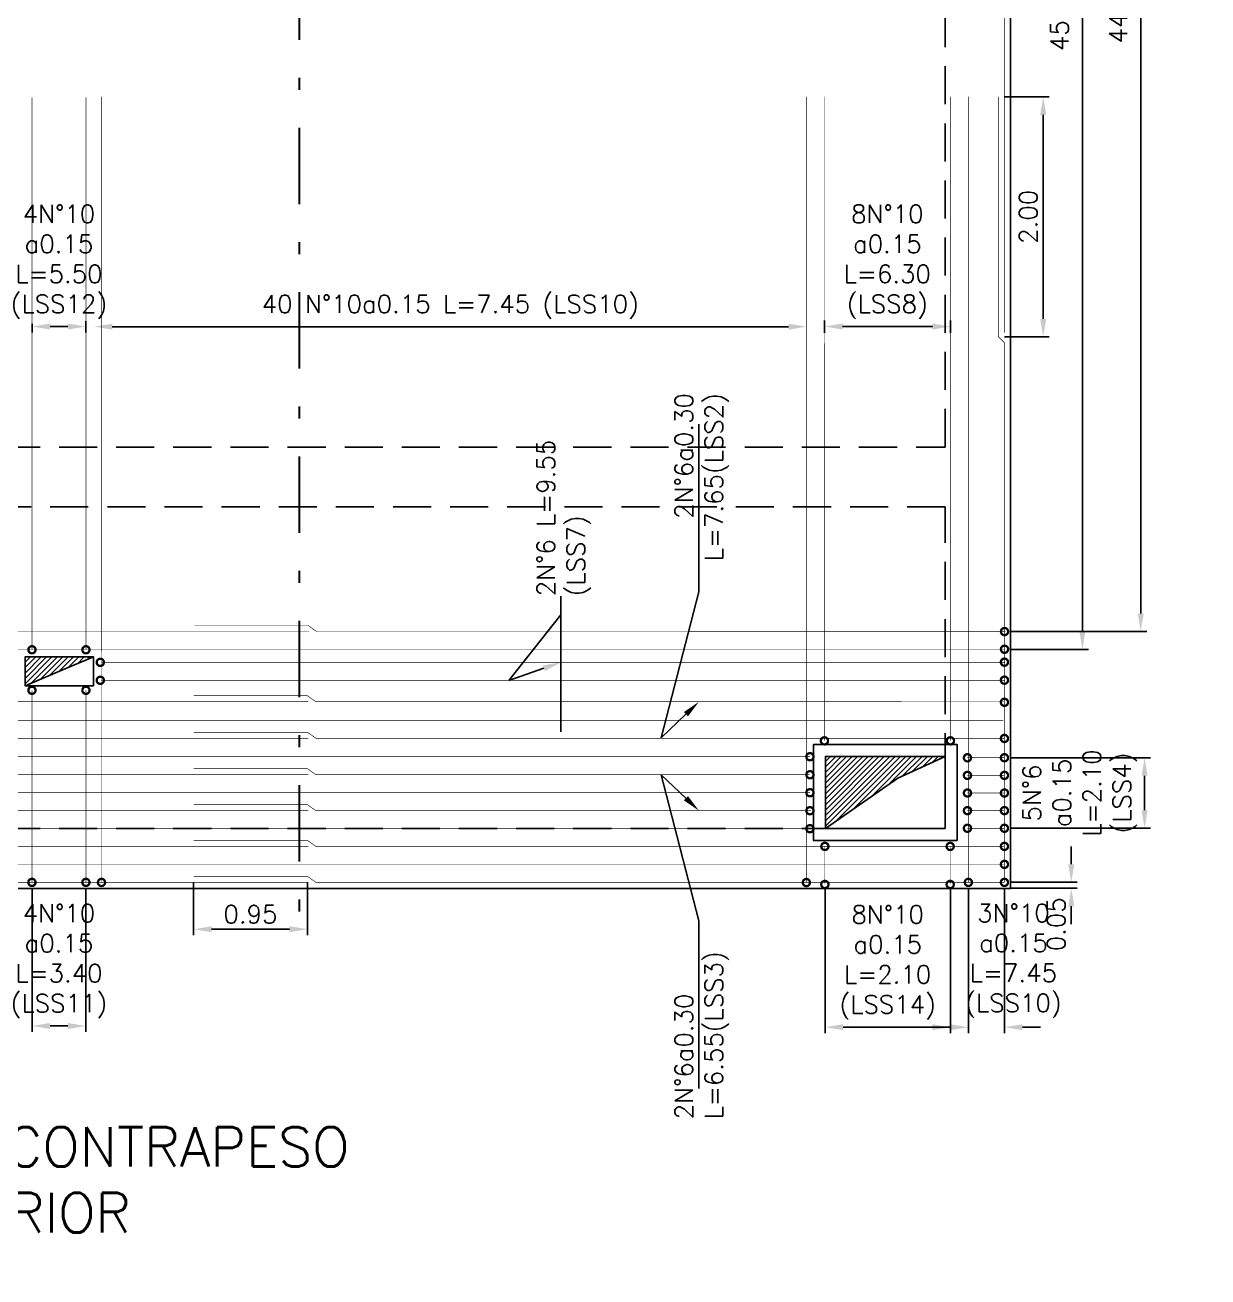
# Model space of a CAD drawing. Header units: metres. Extents: x 1080594 to 1081411, y 976871 to 977162.
# Drawn here: x 1080977.37 to 1080987.23, y 977027.59 to 977038.03 of the extents above; entities that cross this region are included whole.
import ezdxf
from ezdxf import colors
from ezdxf.entities.mleader import LeaderData, LeaderLine
from ezdxf.math import Vec2, Vec3

# ---------------------------------------------------------------- set-up
doc = ezdxf.new("R2010")
doc.units = ezdxf.units.M
doc.header["$LTSCALE"] = 25.4
doc.linetypes.add('DASHDOT', pattern=[1, 0.5, -0.25, 0, -0.25])
doc.linetypes.add('HIDDEN', pattern=[0.375, 0.25, -0.125])
for name, color, linetype in [('CONTRAPESO', 3, 'Continuous'), ('DIMCONTRAPESO', 1, 'Continuous'), ('PROY', 9, 'HIDDEN'), ('REF', 6, 'Continuous'), ('REGL175', 7, 'Continuous')]:
    doc.layers.add(name, color=color, linetype=linetype)
for name, color, linetype, lineweight in [('COTA', 1, 'Continuous', 30), ('COTACIM', 20, 'Continuous', 5), ('EJECONTRAPESO', 41, 'DASHDOT', 30)]:
    doc.layers.add(name, color=color, linetype=linetype, lineweight=lineweight)
doc.styles.add('romans', font='romans.shx')
doc.dimstyles.new('Copy 75', dxfattribs={"dimtxt": 0.15, "dimasz": 0.15, "dimexe": 0.05, "dimexo": 0.05, "dimgap": 0.05, "dimtad": 1, "dimzin": 0, "dimdsep": 46, "dimtxsty": 'romans', "dimcen": 0.002, "dimclrd": 1, "dimclre": 1, "dimclrt": 3, "dimadec": 4, "dimazin": 0, "dimtfac": 1, "dimtofl": 0, "dimtmove": 1, "dimatfit": 3, "dimfxl": 1, "dimtolj": 1, "dimtzin": 0, "dimarcsym": 1})

# ---------------------------------------------------------------- blocks, each defined once
blk = doc.blocks.new('*D1528')
at = {"layer": 'Defpoints', "color": 0, "transparency": 16777216}
for p in [(1080985.523, 977045.868), (1080985.533, 977032.97), (1080986.668, 977032.97)]:
    blk.add_point(p, dxfattribs=at)
at = {"layer": 'DIMCONTRAPESO', "color": 1, "lineweight": -2, "transparency": 16777216}
for p, q in [((1080985.573, 977045.868), (1080986.718, 977045.868)), ((1080986.668, 977045.718), (1080986.668, 977033.12)), ((1080985.583, 977032.97), (1080986.718, 977032.97))]:
    blk.add_line(p, q, dxfattribs=at)
at = {"layer": 'DIMCONTRAPESO', "color": 1, "transparency": 16777216}
for points in [[(1080986.643, 977045.718), (1080986.693, 977045.718), (1080986.668, 977045.868)], [(1080986.643, 977033.12), (1080986.693, 977033.12), (1080986.668, 977032.97)]]:
    blk.add_solid(points, dxfattribs=at)
at = {"layer": 'DIMCONTRAPESO', "color": 3, "transparency": 16777216, "insert": (1080986.504, 977039.419), "char_height": 0.15, "attachment_point": 5, "rotation": 90, "style": 'romans'}
blk.add_mtext('\\A1;44 N°6 a 0.30 L=7.65 (LSS2)', dxfattribs=at)
blk = doc.blocks.new('*D1529')
at = {"layer": 'Defpoints', "color": 0, "transparency": 16777216}
for p in [(1080985.424, 977046.02), (1080985.532, 977032.82), (1080986.182, 977032.82)]:
    blk.add_point(p, dxfattribs=at)
at = {"layer": 'DIMCONTRAPESO', "color": 1, "lineweight": -2, "transparency": 16777216}
for p, q in [((1080985.474, 977046.02), (1080986.232, 977046.02)), ((1080986.182, 977045.87), (1080986.182, 977032.97)), ((1080985.582, 977032.82), (1080986.232, 977032.82))]:
    blk.add_line(p, q, dxfattribs=at)
at = {"layer": 'DIMCONTRAPESO', "color": 1, "transparency": 16777216}
for points in [[(1080986.157, 977045.87), (1080986.207, 977045.87), (1080986.182, 977046.02)], [(1080986.157, 977032.97), (1080986.207, 977032.97), (1080986.182, 977032.82)]]:
    blk.add_solid(points, dxfattribs=at)
at = {"layer": 'DIMCONTRAPESO', "color": 3, "transparency": 16777216, "insert": (1080986.017, 977039.42), "char_height": 0.15, "attachment_point": 5, "rotation": 90, "style": 'romans'}
blk.add_mtext('\\A1;45 N°6 a 0.30 L=12.00 (LSS1)', dxfattribs=at)
blk = doc.blocks.new('*D1586')
at = {"layer": 'Defpoints', "color": 0, "transparency": 16777216}
for p in [(1080985.531, 977030.879), (1080986.089, 977030.879), (1080985.531, 977030.829)]:
    blk.add_point(p, dxfattribs=at)
at = {"layer": 'DIMCONTRAPESO', "color": 1, "lineweight": -2, "transparency": 16777216}
for p, q in [((1080986.089, 977031.029), (1080986.089, 977031.179)), ((1080985.581, 977030.879), (1080986.139, 977030.879)), ((1080985.581, 977030.829), (1080986.139, 977030.829)), ((1080986.089, 977030.679), (1080986.089, 977030.529))]:
    blk.add_line(p, q, dxfattribs=at)
at = {"layer": 'DIMCONTRAPESO', "color": 1, "transparency": 16777216}
for points in [[(1080986.064, 977031.029), (1080986.114, 977031.029), (1080986.089, 977030.879)], [(1080986.064, 977030.679), (1080986.114, 977030.679), (1080986.089, 977030.829)]]:
    blk.add_solid(points, dxfattribs=at)
at = {"layer": 'DIMCONTRAPESO', "color": 3, "transparency": 16777216, "insert": (1080985.964, 977030.529), "char_height": 0.15, "attachment_point": 5, "rotation": 90, "style": 'romans'}
blk.add_mtext('\\A1;0.05', dxfattribs=at)
blk = doc.blocks.new('*D1533')
at = {"layer": 'Defpoints', "color": 0, "transparency": 16777216}
for p in [(1080984.037, 977030.878), (1080985.081, 977030.878), (1080984.037, 977029.671)]:
    blk.add_point(p, dxfattribs=at)
at = {"layer": 'DIMCONTRAPESO', "color": 1, "lineweight": -2, "transparency": 16777216}
for p, q in [((1080984.037, 977030.828), (1080984.037, 977029.621)), ((1080985.081, 977030.828), (1080985.081, 977029.621)), ((1080984.931, 977029.671), (1080984.187, 977029.671))]:
    blk.add_line(p, q, dxfattribs=at)
at = {"layer": 'DIMCONTRAPESO', "color": 1, "transparency": 16777216}
for points in [[(1080984.187, 977029.696), (1080984.187, 977029.646), (1080984.037, 977029.671)], [(1080984.931, 977029.696), (1080984.931, 977029.646), (1080985.081, 977029.671)]]:
    blk.add_solid(points, dxfattribs=at)
at = {"layer": 'DIMCONTRAPESO', "color": 3, "transparency": 16777216, "insert": (1080984.559, 977030.211), "char_height": 0.15, "attachment_point": 5, "style": 'romans'}
blk.add_mtext('\\A1;8N°10\\Pa0.15\\PL=2.10\\P(LSS14)', dxfattribs=at)
blk = doc.blocks.new('*D1587')
at = {"layer": 'Defpoints', "color": 0, "transparency": 16777216}
for p in [(1080985.231, 977030.878), (1080985.532, 977030.878), (1080985.231, 977029.671)]:
    blk.add_point(p, dxfattribs=at)
at = {"layer": 'DIMCONTRAPESO', "color": 1, "lineweight": -2, "transparency": 16777216}
for p, q in [((1080985.231, 977030.828), (1080985.231, 977029.621)), ((1080985.532, 977030.828), (1080985.532, 977029.621)), ((1080985.081, 977029.671), (1080984.931, 977029.671)), ((1080985.682, 977029.671), (1080985.832, 977029.671))]:
    blk.add_line(p, q, dxfattribs=at)
at = {"layer": 'DIMCONTRAPESO', "color": 1, "transparency": 16777216}
for points in [[(1080985.081, 977029.696), (1080985.081, 977029.646), (1080985.231, 977029.671)], [(1080985.682, 977029.696), (1080985.682, 977029.646), (1080985.532, 977029.671)]]:
    blk.add_solid(points, dxfattribs=at)
at = {"layer": 'DIMCONTRAPESO', "color": 3, "transparency": 16777216, "insert": (1080985.607, 977030.223), "char_height": 0.15, "attachment_point": 5, "style": 'romans'}
blk.add_mtext('\\A1;3N°10\\Pa0.15\\PL=7.45\\P(LSS10)', dxfattribs=at)
blk = doc.blocks.new('*D1534')
at = {"layer": 'Defpoints', "color": 0, "transparency": 16777216}
for p in [(1080984.032, 977035.513), (1080984.032, 977035.411), (1080985.081, 977035.41)]:
    blk.add_point(p, dxfattribs=at)
at = {"layer": 'DIMCONTRAPESO', "color": 1, "lineweight": -2, "transparency": 16777216}
for p, q in [((1080984.032, 977035.461), (1080984.032, 977035.563)), ((1080984.931, 977035.513), (1080984.182, 977035.513)), ((1080985.081, 977035.46), (1080985.081, 977035.563))]:
    blk.add_line(p, q, dxfattribs=at)
at = {"layer": 'DIMCONTRAPESO', "color": 1, "transparency": 16777216}
for points in [[(1080984.182, 977035.538), (1080984.182, 977035.488), (1080984.032, 977035.513)], [(1080984.931, 977035.538), (1080984.931, 977035.488), (1080985.081, 977035.513)]]:
    blk.add_solid(points, dxfattribs=at)
at = {"layer": 'DIMCONTRAPESO', "color": 3, "transparency": 16777216, "insert": (1080984.556, 977036.052), "char_height": 0.15, "attachment_point": 5, "style": 'romans'}
blk.add_mtext('\\A1;8N°10\\Pa0.15\\PL=6.30\\P(LSS8)', dxfattribs=at)
blk = doc.blocks.new('*D1535')
at = {"layer": 'Defpoints', "color": 0, "transparency": 16777216}
for p in [(1080977.945, 977035.512), (1080977.945, 977035.512), (1080983.882, 977035.511)]:
    blk.add_point(p, dxfattribs=at)
at = {"layer": 'DIMCONTRAPESO', "color": 1, "lineweight": -2, "transparency": 16777216}
for p, q in [((1080983.732, 977035.512), (1080978.095, 977035.512)), ((1080983.882, 977035.561), (1080983.882, 977035.562))]:
    blk.add_line(p, q, dxfattribs=at)
at = {"layer": 'DIMCONTRAPESO', "color": 1, "transparency": 16777216}
for points in [[(1080978.095, 977035.537), (1080978.095, 977035.487), (1080977.945, 977035.512)], [(1080983.732, 977035.537), (1080983.732, 977035.487), (1080983.882, 977035.512)]]:
    blk.add_solid(points, dxfattribs=at)
at = {"layer": 'DIMCONTRAPESO', "color": 3, "transparency": 16777216, "insert": (1080980.913, 977035.676), "char_height": 0.15, "attachment_point": 5, "style": 'romans'}
blk.add_mtext('\\A1;40 N°10a0.15 L=7.45 (LSS10)', dxfattribs=at)
blk = doc.blocks.new('*D1536')
at = {"layer": 'Defpoints', "color": 0, "transparency": 16777216}
for p in [(1080977.426, 977030.879), (1080977.876, 977030.879), (1080977.426, 977029.681)]:
    blk.add_point(p, dxfattribs=at)
at = {"layer": 'DIMCONTRAPESO', "color": 1, "lineweight": -2, "transparency": 16777216}
for p, q in [((1080977.426, 977030.829), (1080977.426, 977029.631)), ((1080977.876, 977030.829), (1080977.876, 977029.631)), ((1080977.726, 977029.681), (1080977.576, 977029.681))]:
    blk.add_line(p, q, dxfattribs=at)
at = {"layer": 'DIMCONTRAPESO', "color": 1, "transparency": 16777216}
for points in [[(1080977.576, 977029.706), (1080977.576, 977029.656), (1080977.426, 977029.681)], [(1080977.726, 977029.706), (1080977.726, 977029.656), (1080977.876, 977029.681)]]:
    blk.add_solid(points, dxfattribs=at)
at = {"layer": 'DIMCONTRAPESO', "color": 3, "transparency": 16777216, "insert": (1080977.651, 977030.221), "char_height": 0.15, "attachment_point": 5, "style": 'romans'}
blk.add_mtext('\\A1;4N°10\\Pa0.15\\PL=3.40\\P(LSS11)', dxfattribs=at)
blk = doc.blocks.new('*D1537')
at = {"layer": 'Defpoints', "color": 0, "transparency": 16777216}
for p in [(1080977.426, 977035.587), (1080977.876, 977035.609), (1080977.426, 977035.513)]:
    blk.add_point(p, dxfattribs=at)
at = {"layer": 'DIMCONTRAPESO', "color": 1, "lineweight": -2, "transparency": 16777216}
for p, q in [((1080977.426, 977035.537), (1080977.426, 977035.463)), ((1080977.726, 977035.513), (1080977.576, 977035.513)), ((1080977.876, 977035.559), (1080977.876, 977035.463))]:
    blk.add_line(p, q, dxfattribs=at)
at = {"layer": 'DIMCONTRAPESO', "color": 1, "transparency": 16777216}
for points in [[(1080977.576, 977035.538), (1080977.576, 977035.488), (1080977.426, 977035.513)], [(1080977.726, 977035.538), (1080977.726, 977035.488), (1080977.876, 977035.513)]]:
    blk.add_solid(points, dxfattribs=at)
at = {"layer": 'DIMCONTRAPESO', "color": 3, "transparency": 16777216, "insert": (1080977.651, 977036.052), "char_height": 0.15, "attachment_point": 5, "style": 'romans'}
blk.add_mtext('\\A1;4N°10\\Pa0.15\\PL=5.50\\P(LSS12)', dxfattribs=at)
blk = doc.blocks.new('*D1551')
at = {"layer": 'Defpoints', "color": 0, "transparency": 16777216}
for p in [(1080985.531, 977031.917), (1080985.532, 977031.33), (1080986.7, 977031.33)]:
    blk.add_point(p, dxfattribs=at)
at = {"layer": 'DIMCONTRAPESO', "color": 1, "lineweight": -2, "transparency": 16777216}
for p, q in [((1080985.581, 977031.917), (1080986.75, 977031.917)), ((1080986.7, 977031.767), (1080986.7, 977031.48)), ((1080985.582, 977031.33), (1080986.75, 977031.33))]:
    blk.add_line(p, q, dxfattribs=at)
at = {"layer": 'DIMCONTRAPESO', "color": 1, "transparency": 16777216}
for points in [[(1080986.675, 977031.767), (1080986.725, 977031.767), (1080986.7, 977031.917)], [(1080986.675, 977031.48), (1080986.725, 977031.48), (1080986.7, 977031.33)]]:
    blk.add_solid(points, dxfattribs=at)
at = {"layer": 'DIMCONTRAPESO', "color": 3, "transparency": 16777216, "insert": (1080986.161, 977031.624), "char_height": 0.15, "attachment_point": 5, "rotation": 90, "style": 'romans'}
blk.add_mtext('\\A1;5N°6\\Pa0.15\\PL=2.10\\P(LSS4)', dxfattribs=at)
blk = doc.blocks.new('*D1592')
at = {"layer": 'COTA', "color": 1, "lineweight": -2, "transparency": 16777216}
for p, q in [((1080985.532, 977037.428), (1080985.905, 977037.428)), ((1080985.855, 977037.278), (1080985.855, 977035.577)), ((1080985.532, 977035.427), (1080985.905, 977035.427))]:
    blk.add_line(p, q, dxfattribs=at)
at = {"layer": 'COTA', "color": 1, "transparency": 16777216}
for points in [[(1080985.83, 977037.278), (1080985.88, 977037.278), (1080985.855, 977037.428)], [(1080985.83, 977035.577), (1080985.88, 977035.577), (1080985.855, 977035.427)]]:
    blk.add_solid(points, dxfattribs=at)
at = {"layer": 'Defpoints', "color": 0, "transparency": 16777216}
for p in [(1080985.482, 977037.428), (1080985.482, 977035.427), (1080985.855, 977035.427)]:
    blk.add_point(p, dxfattribs=at)
at = {"layer": 'COTA', "color": 3, "transparency": 16777216, "insert": (1080985.73, 977036.428), "char_height": 0.15, "attachment_point": 5, "rotation": 90, "style": 'romans'}
blk.add_mtext('\\A1;2.00', dxfattribs=at)
blk = doc.blocks.new('*D1593')
at = {"layer": 'COTA', "color": 1, "lineweight": -2, "transparency": 16777216}
for p, q in [((1080978.773, 977030.879), (1080978.773, 977030.438)), ((1080979.722, 977030.879), (1080979.722, 977030.438)), ((1080979.572, 977030.488), (1080978.923, 977030.488))]:
    blk.add_line(p, q, dxfattribs=at)
at = {"layer": 'COTA', "color": 1, "transparency": 16777216}
for points in [[(1080978.923, 977030.513), (1080978.923, 977030.463), (1080978.773, 977030.488)], [(1080979.572, 977030.513), (1080979.572, 977030.463), (1080979.722, 977030.488)]]:
    blk.add_solid(points, dxfattribs=at)
at = {"layer": 'Defpoints', "color": 0, "transparency": 16777216}
for p in [(1080978.773, 977030.929), (1080979.722, 977030.929), (1080978.773, 977030.488)]:
    blk.add_point(p, dxfattribs=at)
at = {"layer": 'COTA', "color": 3, "transparency": 16777216, "insert": (1080979.247, 977030.613), "char_height": 0.15, "attachment_point": 5, "style": 'romans'}
blk.add_mtext('\\A1;0.95', dxfattribs=at)

msp = doc.modelspace()

# ---------------------------------------------------------------- hatches: boundary and pattern name
at = {"layer": 'DIMCONTRAPESO'}
h = msp.add_hatch(dxfattribs=at)
h.set_pattern_fill('ANSI31', color=9, scale=0.01)
h.set_pattern_definition([(45, (315.079276, -14.751402), (-0.0224506403027, 0.0224506403027), [])])
h.paths.add_polyline_path([(1080977.368164, 977032.758201), (1080977.939845, 977032.758201), (1080977.654005, 977032.638201), (1080977.368164, 977032.518201)])
h = msp.add_hatch(dxfattribs=at)
h.set_pattern_fill('ANSI31', color=9, scale=0.01)
h.set_pattern_definition([(45, (308.008454, -15.581495), (-0.0224506403027, 0.0224506403027), [])])
h.paths.add_polyline_path([(1080984.039062, 977031.928108), (1080985.038986, 977031.928108), (1080984.642672, 977031.746348), (1080984.039062, 977031.328108)])

# ---------------------------------------------------------------- linework, layer by layer
at = {"layer": 'CONTRAPESO'}
for points in [[(1080985.581717, 977048.00955), (1080968.578986, 977048.00955), (1080968.578986, 977030.827608), (1080985.581717, 977030.828608)], [(1080977.939845, 977032.518201), (1080977.368164, 977032.518201), (1080977.368164, 977032.758201), (1080977.939845, 977032.758201)], [(1080985.138986, 977031.228108), (1080983.939062, 977031.228108), (1080983.939062, 977032.028108), (1080985.138986, 977032.028108)], [(1080985.038986, 977031.328108), (1080984.039062, 977031.328108), (1080984.039062, 977031.928108), (1080985.038986, 977031.928108)]]:
    msp.add_lwpolyline(points, close=True, dxfattribs=at)
at = {"layer": 'DIMCONTRAPESO', "color": 2}
for points in [[(1080977.939845, 977032.758475), (1080977.654005, 977032.638475), (1080977.368164, 977032.518475)], [(1080985.038986, 977031.928108), (1080984.642672, 977031.746348), (1080984.039062, 977031.328108)]]:
    msp.add_lwpolyline(points, dxfattribs=at)
at = {"layer": 'EJECONTRAPESO', "ltscale": 0.05}
msp.add_lwpolyline([(1080979.651743, 977049.498915), (1080979.651743, 977030.445989)], dxfattribs=at)
at = {"layer": 'PROY', "color": 252, "ltscale": 0.05}
msp.add_lwpolyline([(1080985.038986, 977034.508608), (1080985.038986, 977044.334456), (1080969.078986, 977044.334456), (1080969.078986, 977034.508608)], close=True, dxfattribs=at)
msp.add_lwpolyline([(1080969.078986, 977031.328108), (1080969.078986, 977031.328108), (1080985.038986, 977031.328108), (1080985.038986, 977034.008608), (1080969.078986, 977034.008608), (1080969.078986, 977031.328108)], dxfattribs=at)
at = {"layer": 'REF', "ltscale": 0.1, "const_width": 0.005}
for points in [[(1080985.531717, 977043.407762), (1080985.531717, 977035.460668)], [(1080977.42559, 977032.818089), (1080977.42559, 977037.425187)], [(1080977.87559, 977032.818089), (1080977.87559, 977037.425187)], [(1080978.005928, 977037.428481), (1080978.005928, 977035.427484), (1080978.005839, 977035.377594), (1080978.005306, 977030.878325)], [(1080983.881506, 977037.428558), (1080983.881506, 977035.427561), (1080983.881417, 977035.377671), (1080983.880884, 977030.878402)], [(1080984.031732, 977037.428608), (1080984.031732, 977035.427611), (1080984.031642, 977035.377721), (1080984.031233, 977032.058878)], [(1080985.081807, 977037.428481), (1080985.081807, 977035.427484), (1080985.081717, 977035.377594), (1080985.081308, 977032.058767)], [(1080985.231806, 977037.428481), (1080985.231806, 977035.427484), (1080985.231717, 977035.377594), (1080985.231184, 977030.878325)], [(1080985.481624, 977037.428487), (1080985.481624, 977035.42749), (1080985.531717, 977035.377594), (1080985.531184, 977030.878325)], [(1080979.735248, 977032.970358), (1080968.635247, 977032.97036)], [(1080978.778986, 977033.020484), (1080979.727778, 977033.020267), (1080979.798671, 977032.970361), (1080985.537978, 977032.969792)], [(1080974.431717, 977032.820166), (1080985.537978, 977032.820164)], [(1080985.537251, 977032.712657), (1080978.005524, 977032.713219)], [(1080985.537251, 977032.562657), (1080978.005506, 977032.563219)], [(1080977.42559, 977032.480009), (1080977.42559, 977030.87889)], [(1080977.87559, 977032.480009), (1080977.87559, 977030.87889)], [(1080979.728986, 977032.384659), (1080968.628985, 977032.384661)], [(1080978.772724, 977032.434782), (1080979.721516, 977032.434565), (1080979.792409, 977032.384659), (1080985.531716, 977032.38409)], [(1080974.431717, 977032.230353), (1080985.521264, 977032.230351)], [(1080978.772724, 977032.130644), (1080979.721516, 977032.130428), (1080979.792409, 977032.080521), (1080985.531716, 977032.079952)], [(1080979.728986, 977032.080521), (1080968.628985, 977032.080523)], [(1080972.810469, 977031.926215), (1080983.910469, 977031.926213)], [(1080985.531716, 977031.917459), (1080985.223644, 977031.917459)], [(1080978.772724, 977031.826702), (1080979.721516, 977031.826485), (1080979.792409, 977031.776579), (1080983.90907, 977031.776578)], [(1080979.728986, 977031.776579), (1080968.628985, 977031.776581)], [(1080985.531716, 977031.770528), (1080985.223644, 977031.770528)], [(1080972.810469, 977031.626215), (1080983.910469, 977031.626213)], [(1080985.531716, 977031.623596), (1080985.223644, 977031.623596)], [(1080978.772724, 977031.526702), (1080979.721516, 977031.526485), (1080979.792409, 977031.476579), (1080983.920414, 977031.476578)], [(1080979.728986, 977031.476579), (1080968.628985, 977031.476581)], [(1080985.531716, 977031.476665), (1080985.223644, 977031.476665)], [(1080972.810469, 977031.326215), (1080983.910469, 977031.326213)], [(1080985.531716, 977031.329734), (1080985.223644, 977031.329734)], [(1080978.772724, 977031.229014), (1080979.721516, 977031.228798), (1080979.792409, 977031.178891), (1080985.531716, 977031.178322)], [(1080979.728986, 977031.178888), (1080968.628985, 977031.17889)], [(1080984.034913, 977030.861211), (1080984.034875, 977031.178458)], [(1080985.07941, 977030.861156), (1080985.079373, 977031.178419)], [(1080974.431717, 977031.030158), (1080985.5312, 977031.030154)], [(1080979.728986, 977030.878888), (1080968.628985, 977030.87889)], [(1080978.772724, 977030.929014), (1080979.721516, 977030.928798), (1080979.792409, 977030.878891), (1080985.531716, 977030.878322)]]:
    msp.add_lwpolyline(points, dxfattribs=at)
at = {"layer": 'REF', "ltscale": 0.1, "const_width": 0.06}
for points in [[(1080985.542029, 977032.969787, 1), (1080985.522979, 977032.969787, 1)], [(1080977.435115, 977032.818089, 1), (1080977.416065, 977032.818089, 1)], [(1080977.885115, 977032.818089, 1), (1080977.866065, 977032.818089, 1)], [(1080985.541968, 977032.822406, 1), (1080985.522918, 977032.822406, 1)], [(1080978.004899, 977032.713224, 1), (1080977.985849, 977032.713224, 1)], [(1080985.541305, 977032.714583, 1), (1080985.522255, 977032.714583, 1)], [(1080978.004899, 977032.563224, 1), (1080977.985849, 977032.563224, 1)], [(1080985.541305, 977032.564583, 1), (1080985.522255, 977032.564583, 1)], [(1080977.435115, 977032.480009, 1), (1080977.416065, 977032.480009, 1)], [(1080977.885115, 977032.480009, 1), (1080977.866065, 977032.480009, 1)], [(1080985.541241, 977032.380155, 1), (1080985.522191, 977032.380155, 1)], [(1080984.040758, 977032.058767, 1), (1080984.021708, 977032.058767, 1)], [(1080985.090938, 977032.058767, 1), (1080985.071888, 977032.058767, 1)], [(1080985.541241, 977032.078322, 1), (1080985.522191, 977032.078322, 1)], [(1080983.919994, 977031.926213, 1), (1080983.900944, 977031.926213, 1)], [(1080985.233169, 977031.917459, 1), (1080985.214119, 977031.917459, 1)], [(1080985.541241, 977031.917459, 1), (1080985.522191, 977031.917459, 1)], [(1080983.919994, 977031.775849, 1), (1080983.900944, 977031.775849, 1)], [(1080985.233169, 977031.770528, 1), (1080985.214119, 977031.770528, 1)], [(1080985.541241, 977031.770528, 1), (1080985.522191, 977031.770528, 1)], [(1080983.919994, 977031.626213, 1), (1080983.900944, 977031.626213, 1)], [(1080985.233169, 977031.623596, 1), (1080985.214119, 977031.623596, 1)], [(1080985.541241, 977031.623596, 1), (1080985.522191, 977031.623596, 1)], [(1080983.919994, 977031.475849, 1), (1080983.900944, 977031.475849, 1)], [(1080985.233169, 977031.476665, 1), (1080985.214119, 977031.476665, 1)], [(1080985.541241, 977031.476665, 1), (1080985.522191, 977031.476665, 1)], [(1080983.919994, 977031.326213, 1), (1080983.900944, 977031.326213, 1)], [(1080985.233169, 977031.329734, 1), (1080985.214119, 977031.329734, 1)], [(1080985.541241, 977031.329734, 1), (1080985.522191, 977031.329734, 1)], [(1080984.044533, 977031.178474, -1), (1080984.025483, 977031.178474, -1)], [(1080985.089003, 977031.178371, -1), (1080985.069953, 977031.178371, -1)], [(1080985.541241, 977031.178322, 1), (1080985.522191, 977031.178322, 1)], [(1080985.522191, 977031.028687, -1), (1080985.541241, 977031.028687, -1)], [(1080977.435115, 977030.878637, 1), (1080977.416065, 977030.878637, 1)], [(1080977.885115, 977030.878637, 1), (1080977.866065, 977030.878637, 1)], [(1080978.014831, 977030.878014, 1), (1080977.995781, 977030.878014, 1)], [(1080983.890409, 977030.877371, 1), (1080983.871359, 977030.877371, 1)], [(1080984.044543, 977030.861211, -1), (1080984.025493, 977030.861211, -1)], [(1080985.089041, 977030.861156, -1), (1080985.069991, 977030.861156, -1)], [(1080985.240813, 977030.878322, 1), (1080985.221763, 977030.878322, 1)], [(1080985.541241, 977030.878322, 1), (1080985.522191, 977030.878322, 1)]]:
    msp.add_lwpolyline(points, format="xyb", close=True, dxfattribs=at)

# ---------------------------------------------------------------- texts
at = {"layer": 'REGL175', "insert": (1080969.281414, 977028.838709), "char_height": 0.33, "width": 12.63271454, "attachment_point": 1, "style": 'romans'}
msp.add_mtext('\\pi1.9093;{\\C0;EJE D LOSA SUPERIOR DE CONTRAPESO\\P\\pi2.9456;REFUERZO CARA SUPERIOR\\P\\pi5.6128;\\H0.45455x;\\C3;ESCALA 1:75}', dxfattribs=at)

# ---------------------------------------------------------------- dimensions: what is measured, and where the dimension line sits
at = {"layer": 'COTA', "color": 2}
for base, p1, p2, angle, picture, middle in [((1080985.854898, 977035.42749), (1080985.481624, 977037.428487), (1080985.481624, 977035.42749), 90, '*D1592', (1080985.729898, 977036.427988)), ((1080978.772724, 977030.488226), (1080979.721516, 977030.928798), (1080978.772724, 977030.929014), 180, '*D1593', (1080979.24712, 977030.613226))]:
    dim = msp.add_linear_dim(base=base, p1=p1, p2=p2, angle=angle, dimstyle='Copy 75', dxfattribs=at)
    dim.commit()
    dim.dimension.update_dxf_attribs({"geometry": picture, "text_midpoint": middle})
at = {"layer": 'DIMCONTRAPESO', "color": 2}
for base, p1, p2, angle, text, picture, middle in [((1080986.181735, 977032.820099), (1080985.424016, 977046.019962), (1080985.532443, 977032.820099), 90, '45 N°6 a 0.30 L=12.00 (LSS1)', '*D1529', (1080986.017449, 977039.420031)), ((1080986.667861, 977032.969787), (1080985.522979, 977045.868033), (1080985.532504, 977032.969787), 90, '44 N°6 a 0.30 L=7.65 (LSS2)', '*D1528', (1080986.503576, 977039.41891)), ((1080977.945046, 977035.511745), (1080983.881506, 977035.510988), (1080977.945046, 977035.511745), 180, '40 N°10a0.15 L=7.45 (LSS10)', '*D1535', (1080980.913276, 977035.676031))]:
    dim = msp.add_linear_dim(base=base, p1=p1, p2=p2, angle=angle, text=text, dimstyle='Copy 75', dxfattribs=at)
    dim.commit()
    dim.dimension.update_dxf_attribs({"geometry": picture, "text_midpoint": middle})
for base, p1, p2, angle, text, picture, middle in [((1080977.42559, 977035.512667), (1080977.87559, 977035.609202), (1080977.42559, 977035.586966), 180, '4N°10\\Pa0.15\\PL=5.50\\P(LSS12)', '*D1537', (1080977.65059, 977035.512667)), ((1080984.031701, 977035.512667), (1080985.081289, 977035.409786), (1080984.031701, 977035.410561), 180, '8N°10\\Pa0.15\\PL=6.30\\P(LSS8)', '*D1534', (1080984.556495, 977035.512667)), ((1080986.700069, 977031.329734), (1080985.531296, 977031.917459), (1080985.531716, 977031.329734), 90, '5N°6\\Pa0.15\\PL=2.10\\P(LSS4)', '*D1551', (1080986.700069, 977031.623596)), ((1080977.42559, 977029.681269), (1080977.87559, 977030.879142), (1080977.42559, 977030.87889), 180, '4N°10\\Pa0.15\\PL=3.40\\P(LSS11)', '*D1536', (1080977.65059, 977029.681269)), ((1080984.036686, 977029.671482), (1080985.081289, 977030.878373), (1080984.036686, 977030.878396), 180, '8N°10\\Pa0.15\\PL=2.10\\P(LSS14)', '*D1533', (1080984.558988, 977029.671482)), ((1080985.231184, 977029.671428), (1080985.531717, 977030.878325), (1080985.231184, 977030.878325), 180, '3N°10\\Pa0.15\\PL=7.45\\P(LSS10)', '*D1587', (1080985.606717, 977029.683928))]:
    dim = msp.add_linear_dim(base=base, p1=p1, p2=p2, angle=angle, text=text, dimstyle='Copy 75', dxfattribs=at)
    dim.commit()
    dim.dimension.update_dxf_attribs({"geometry": picture, "text_midpoint": middle, "dimtype": 160})
dim = msp.add_linear_dim(base=(1080986.088676, 977030.878605), p1=(1080985.530951, 977030.828605), p2=(1080985.530957, 977030.878605), angle=90, dimstyle='Copy 75', dxfattribs=at)
dim.commit()
dim.dimension.update_dxf_attribs({"geometry": '*D1586', "text_midpoint": (1080986.088676, 977030.528605), "dimtype": 160})

# ---------------------------------------------------------------- leaders
at = {"layer": 'COTACIM'}
ml = msp.add_multileader_mtext('Standard', dxfattribs=at)
ml.set_content('2N°6 L=9.55\\P(LSS7)', color=3, style='romans')
ml.set_leader_properties(color=256)
ml.build(insert=Vec2(0, 0))
ml.multileader.update_dxf_attribs({"text_left_attachment_type": 6, "text_right_attachment_type": 6, "dogleg_length": 0.15602, "arrow_head_size": 0.15})
ctx = ml.context
ctx.base_point, ctx.char_height, ctx.arrow_head_size, ctx.landing_gap_size, ctx.plane_origin, ctx.plane_x_axis, ctx.plane_y_axis = Vec3(1080981.834426, 977033.264112), 0.15, 0.15, 0, Vec3(1080980.701884, 977033.17636), Vec3(0, 1), Vec3(-1, 0)
ctx.left_attachment, ctx.right_attachment = 6, 6
notes = []
notes.append((ctx, [(0, (1, 1, 0), (1080981.834426, 977033.108092), (0, 1), 0.15602, [(1, [(1080981.834434, 977032.712933), (1080981.401022, 977032.562966)], 0, [])])]))
ctx.mtext.insert, ctx.mtext.text_direction, ctx.mtext.rotation, ctx.mtext.width, ctx.mtext.flow_direction = Vec3(1080981.634426, 977033.264112), Vec3(0, 1), 1.570796327, 2.37031688, 5
ml = msp.add_multileader_mtext('Standard', dxfattribs=at)
ml.set_content('2N°6a0.30 \\PL=7.65(LSS2)', color=3, style='romans')
ml.set_leader_properties(color=256)
ml.build(insert=Vec2(0, 0))
ml.multileader.update_dxf_attribs({"text_left_attachment_type": 6, "text_right_attachment_type": 6, "dogleg_length": 0.15602, "arrow_head_size": 0.15})
ctx = ml.context
ctx.base_point, ctx.char_height, ctx.arrow_head_size, ctx.landing_gap_size, ctx.plane_origin, ctx.plane_x_axis, ctx.plane_y_axis = Vec3(1080982.985172, 977033.458146), 0.15, 0.15, 0, Vec3(1080981.954232, 977035.509582), Vec3(0, 1), Vec3(-1, 0)
ctx.left_attachment, ctx.right_attachment, ctx.text_align_type = 6, 6, 2
notes.append((ctx, [(1, (1, 1, 0), (1080982.985172, 977033.302126), (0, 1), 0.15602, [(1, [(1080982.985438, 977032.384342), (1080982.670177, 977032.084342)], 0, [])])]))
ctx.mtext.insert, ctx.mtext.text_direction, ctx.mtext.rotation, ctx.mtext.width, ctx.mtext.alignment, ctx.mtext.flow_direction = Vec3(1080982.785172, 977034.958146), Vec3(0, 1), 1.570796327, 4.21276413, 3, 5
ml = msp.add_multileader_mtext('Standard', dxfattribs=at)
ml.set_content('2N°6a0.30 \\PL=6.55(LSS3)', color=3, style='romans')
ml.set_leader_properties(color=256)
ml.build(insert=Vec2(0, 0))
ml.multileader.update_dxf_attribs({"text_left_attachment_type": 6, "text_right_attachment_type": 6, "dogleg_length": 0.15602, "arrow_head_size": 0.15})
ctx = ml.context
ctx.base_point, ctx.char_height, ctx.arrow_head_size, ctx.landing_gap_size, ctx.plane_origin, ctx.plane_x_axis, ctx.plane_y_axis = Vec3(1080982.985105, 977028.902775), 0.15, 0.15, 0, Vec3(1080981.954166, 977028.351339), Vec3(0, 1), Vec3(-1, 0)
ctx.left_attachment, ctx.right_attachment = 6, 6
notes.append((ctx, [(1, (1, 1, 0), (1080982.985105, 977030.558795), (0, -1), 0.15602, [(1, [(1080982.985371, 977031.476578), (1080982.67011, 977031.776578)], 0, [])])]))
ctx.mtext.insert, ctx.mtext.text_direction, ctx.mtext.rotation, ctx.mtext.width, ctx.mtext.flow_direction = Vec3(1080982.785105, 977028.902775), Vec3(0, 1), 1.570796327, 4.21276413, 5
for ctx, leaders in notes:
    for number, flags, end, landing, length, lines in leaders:
        leader = LeaderData()
        leader.index, (leader.has_last_leader_line, leader.has_dogleg_vector, leader.attachment_direction) = number, flags
        leader.last_leader_point, leader.dogleg_vector, leader.dogleg_length = Vec3(end), Vec3(landing), length
        for number, points, colour, breaks in lines:
            line = LeaderLine()
            line.index, line.vertices, line.color, line.breaks = number, Vec3.list(points), colors.encode_raw_color(colour), breaks
            leader.lines.append(line)
        ctx.leaders.append(leader)

doc.saveas('drawing.dxf')
